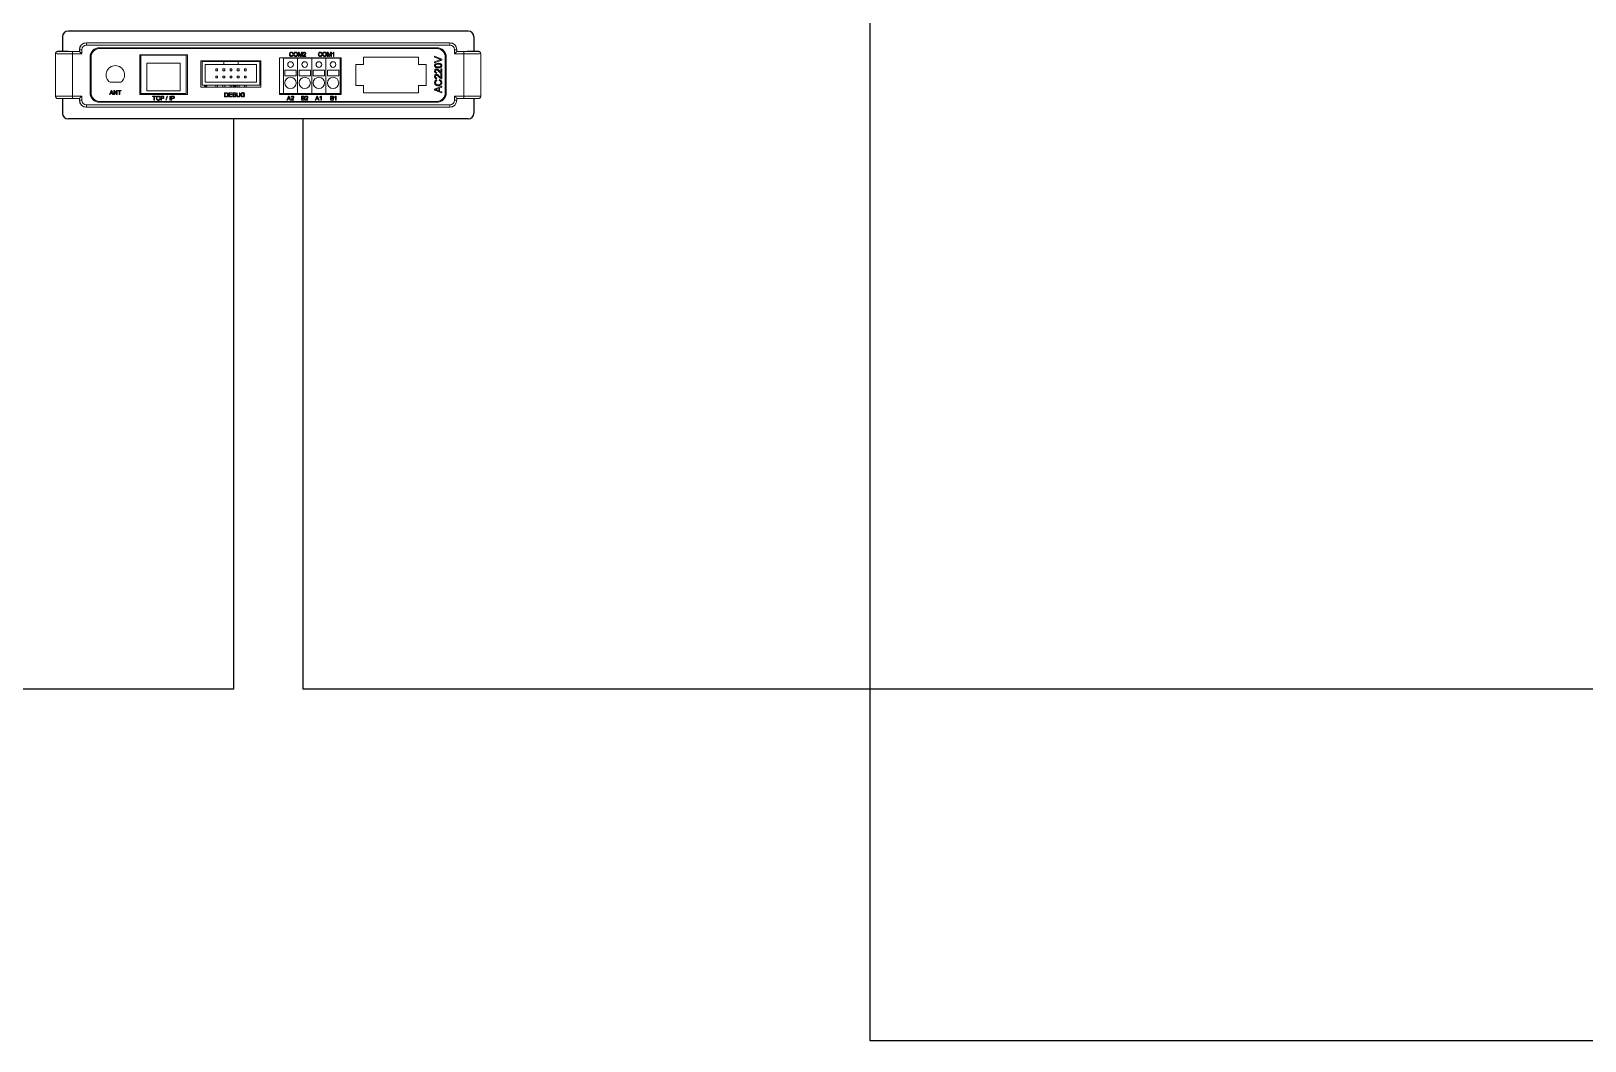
# Model space of a CAD drawing. Header units: millimetres. Extents: x 0 to 210250, y 0 to 148500.
# Drawn here: x 82543 to 122023, y 15877 to 41544 of the extents above; entities that cross this region are included whole.
import ezdxf

# ---------------------------------------------------------------- set-up
doc = ezdxf.new("R2010")
doc.units = ezdxf.units.MM
doc.header["$LTSCALE"] = 250
doc.header["$MEASUREMENT"] = 0
doc.layers.get('0').update_dxf_attribs({"lineweight": 25})
doc.layers.add('2', color=2, linetype='Continuous')
doc.layers.add('원격검침', color=3, linetype='Continuous')

msp = doc.modelspace()

# ---------------------------------------------------------------- linework, layer by layer
at = {"color": 7}
for p, q in [((87686, 39312), (87686, 24818)), ((89446, 39312), (89446, 24818))]:
    msp.add_line(p, q, dxfattribs=at)
at = {"layer": '2', "color": 7}
for p, q in [((87686, 24818), (66497, 24818)), ((143811, 24818), (89446, 24818))]:
    msp.add_line(p, q, dxfattribs=at)
at = {"layer": '원격검침', "color": 3}
for p, q in [((93649, 41544), (83483, 41544)), ((83339, 41400), (83339, 41029)), ((93793, 41400), (93793, 41029)), ((83339, 39827), (83339, 39456)), ((93793, 39827), (93793, 39456)), ((93649, 39312), (83483, 39312))]:
    msp.add_line(p, q, dxfattribs=at)
at = {"layer": '원격검침', "color": 3, "linetype": 'Continuous', "lineweight": 15}
for p, q in [((83771, 41069), (83771, 41026)), ((83774, 41069), (83771, 41069)), ((83832, 41069), (83774, 41069)), ((83774, 41022), (83774, 41069)), ((83832, 41069), (83832, 40965)), ((93181, 41249), (83951, 41249)), ((83951, 41249), (83951, 41245)), ((83951, 41188), (83951, 41245)), ((83951, 41245), (93181, 41245)), ((93181, 41188), (83951, 41188)), ((84282, 41122), (92850, 41122)), ((84282, 41100), (84282, 41122)), ((92850, 41100), (84282, 41100)), ((84282, 41100), (84282, 41098)), ((92850, 41098), (84282, 41098)), ((92850, 41100), (92850, 41122)), ((92850, 41098), (92850, 41100)), ((93181, 41245), (93181, 41249)), ((93181, 41188), (93181, 41245)), ((93300, 40965), (93300, 41069)), ((93300, 41069), (93358, 41069)), ((93358, 41069), (93358, 41022)), ((93361, 41069), (93358, 41069)), ((93361, 41026), (93361, 41069)), ((83166, 40971), (83166, 39885)), ((83497, 41029), (83224, 41029)), ((83598, 40965), (83598, 41022)), ((83598, 41022), (83774, 41022)), ((83598, 40965), (83598, 39891)), ((83832, 40965), (83598, 40965)), ((83771, 41026), (83677, 41026)), ((83774, 41022), (83771, 41026)), ((83832, 40965), (83774, 41022)), ((84042, 39974), (84042, 40882)), ((84064, 40882), (84042, 40882)), ((84064, 40882), (84064, 39974)), ((84066, 40882), (84064, 40882)), ((84066, 40882), (84066, 39974)), ((86514, 40936), (85305, 40936)), ((85305, 40936), (85305, 39928)), ((85333, 40928), (85333, 39956)), ((85333, 40928), (86485, 40928)), ((86334, 40727), (85485, 40727)), ((85485, 40727), (85485, 40028)), ((86334, 40028), (86334, 40727)), ((86485, 40928), (86485, 39956)), ((86514, 40936), (86514, 39928)), ((86860, 40788), (86860, 40122)), ((88383, 40788), (86860, 40788)), ((87442, 40770), (86891, 40770)), ((86891, 40770), (86891, 40165)), ((86970, 40691), (86970, 40244)), ((87442, 40691), (86970, 40691)), ((87442, 40691), (87442, 40770)), ((87802, 40770), (87442, 40770)), ((87442, 40691), (87802, 40691)), ((87802, 40691), (87802, 40770)), ((88352, 40770), (87802, 40770)), ((88273, 40691), (87802, 40691)), ((88273, 40244), (88273, 40691)), ((88352, 40165), (88352, 40770)), ((88383, 40122), (88383, 40788)), ((90424, 40864), (88854, 40864)), ((88854, 40864), (88854, 39928)), ((89315, 40856), (88955, 40856)), ((88955, 40856), (88955, 39956)), ((89198, 40978), (89183, 40974)), ((89186, 40938), (89201, 40934)), ((89675, 40856), (89315, 40856)), ((89315, 40856), (89315, 39956)), ((89334, 41008), (89357, 41008)), ((89334, 40900), (89334, 41008)), ((89349, 40900), (89334, 40900)), ((89378, 40900), (89349, 40991)), ((89349, 40991), (89349, 40900)), ((89357, 41008), (89381, 40932)), ((89394, 40900), (89378, 40900)), ((89391, 40933), (89415, 41008)), ((89422, 40991), (89394, 40900)), ((89415, 41008), (89438, 41008)), ((89422, 40900), (89422, 40991)), ((89438, 40900), (89422, 40900)), ((89438, 41008), (89438, 40900)), ((89523, 40900), (89453, 40900)), ((89468, 40976), (89454, 40977)), ((89471, 40913), (89523, 40913)), ((89523, 40913), (89523, 40900)), ((89675, 40856), (89675, 39956)), ((90035, 40856), (89675, 40856)), ((89932, 40978), (89917, 40974)), ((89920, 40938), (89935, 40934)), ((90035, 40856), (90035, 39956)), ((90395, 40856), (90035, 40856)), ((90068, 40900), (90068, 41008)), ((90068, 41008), (90091, 41008)), ((90083, 40900), (90068, 40900)), ((90112, 40900), (90083, 40991)), ((90083, 40991), (90083, 40900)), ((90091, 41008), (90115, 40932)), ((90128, 40900), (90112, 40900)), ((90125, 40933), (90149, 41008)), ((90157, 40991), (90128, 40900)), ((90149, 41008), (90172, 41008)), ((90157, 40900), (90157, 40991)), ((90172, 40900), (90157, 40900)), ((90172, 41008), (90172, 40900)), ((90200, 40968), (90200, 40981)), ((90225, 40900), (90225, 40984)), ((90238, 40900), (90225, 40900)), ((90230, 41008), (90238, 41008)), ((90238, 41008), (90238, 40900)), ((90395, 39956), (90395, 40856)), ((90424, 39928), (90424, 40864)), ((90791, 40698), (90791, 40158)), ((90985, 40698), (90791, 40698)), ((92389, 40878), (90985, 40878)), ((90985, 40878), (90985, 40698)), ((92389, 40698), (92389, 40878)), ((92584, 40698), (92389, 40698)), ((92584, 40158), (92584, 40698)), ((92796, 40879), (92796, 40906)), ((92796, 40906), (92976, 40834)), ((92925, 40830), (92796, 40879)), ((92796, 40761), (92925, 40810)), ((92976, 40806), (92796, 40734)), ((92796, 40734), (92796, 40761)), ((92976, 40834), (92976, 40806)), ((93066, 39974), (93066, 40882)), ((93069, 40882), (93066, 40882)), ((93069, 40882), (93090, 40882)), ((93069, 39974), (93069, 40882)), ((93090, 40882), (93090, 39974)), ((93300, 40965), (93312, 40976)), ((93534, 40965), (93300, 40965)), ((93312, 40976), (93322, 40986)), ((93322, 40986), (93332, 40996)), ((93332, 40996), (93341, 41005)), ((93341, 41005), (93348, 41012)), ((93348, 41012), (93353, 41017)), ((93353, 41017), (93357, 41021)), ((93357, 41021), (93358, 41022)), ((93358, 41022), (93361, 41026)), ((93358, 41022), (93534, 41022)), ((93455, 41026), (93361, 41026)), ((93534, 40965), (93534, 41022)), ((93534, 39891), (93534, 40965)), ((93909, 41029), (93635, 41029)), ((93966, 39885), (93966, 40971)), ((87279, 40582), (87233, 40582)), ((87233, 40582), (87233, 40536)), ((87233, 40536), (87279, 40536)), ((87233, 40399), (87233, 40353)), ((87279, 40399), (87233, 40399)), ((87233, 40353), (87279, 40353)), ((87279, 40536), (87279, 40582)), ((87279, 40353), (87279, 40399)), ((87416, 40582), (87416, 40536)), ((87462, 40582), (87416, 40582)), ((87416, 40536), (87462, 40536)), ((87416, 40399), (87416, 40353)), ((87462, 40399), (87416, 40399)), ((87416, 40353), (87462, 40353)), ((87462, 40536), (87462, 40582)), ((87462, 40353), (87462, 40399)), ((87599, 40582), (87599, 40536)), ((87645, 40582), (87599, 40582)), ((87599, 40536), (87645, 40536)), ((87645, 40399), (87599, 40399)), ((87599, 40399), (87599, 40353)), ((87599, 40353), (87645, 40353)), ((87645, 40536), (87645, 40582)), ((87645, 40353), (87645, 40399)), ((87828, 40582), (87781, 40582)), ((87781, 40582), (87781, 40536)), ((87781, 40536), (87828, 40536)), ((87781, 40399), (87781, 40353)), ((87828, 40399), (87781, 40399)), ((87781, 40353), (87828, 40353)), ((87828, 40536), (87828, 40582)), ((87828, 40353), (87828, 40399)), ((88010, 40582), (87964, 40582)), ((87964, 40582), (87964, 40536)), ((87964, 40536), (88010, 40536)), ((88010, 40399), (87964, 40399)), ((87964, 40399), (87964, 40353)), ((87964, 40353), (88010, 40353)), ((88010, 40536), (88010, 40582)), ((88010, 40353), (88010, 40399)), ((88991, 40550), (89279, 40550)), ((88991, 40550), (88991, 40406)), ((88991, 40406), (89279, 40406)), ((89279, 40406), (89279, 40550)), ((89351, 40550), (89639, 40550)), ((89351, 40550), (89351, 40406)), ((89351, 40406), (89639, 40406)), ((89639, 40406), (89639, 40550)), ((89711, 40550), (89999, 40550)), ((89711, 40550), (89711, 40406)), ((89711, 40406), (89999, 40406)), ((89999, 40406), (89999, 40550)), ((90071, 40550), (90359, 40550)), ((90071, 40550), (90071, 40406)), ((90071, 40406), (90359, 40406)), ((90359, 40406), (90359, 40550)), ((92846, 40304), (92852, 40279)), ((92849, 40491), (92847, 40468)), ((92849, 40353), (92847, 40330)), ((92913, 40284), (92919, 40309)), ((92953, 40496), (92953, 40584)), ((92953, 40584), (92976, 40584)), ((92953, 40445), (92976, 40445)), ((92953, 40357), (92953, 40445)), ((92976, 40584), (92976, 40466)), ((92976, 40445), (92976, 40327)), ((83598, 39891), (83832, 39891)), ((83598, 39891), (83598, 39834)), ((83821, 39880), (83810, 39870)), ((83832, 39891), (83821, 39880)), ((83832, 39891), (83832, 39787)), ((84042, 39974), (84064, 39974)), ((84064, 39974), (84066, 39974)), ((84533, 39928), (84576, 40036)), ((84549, 39928), (84533, 39928)), ((84561, 39961), (84549, 39928)), ((84550, 40241), (84821, 40241)), ((84607, 39961), (84561, 39961)), ((84577, 40003), (84566, 39973)), ((84566, 39973), (84603, 39973)), ((84576, 40036), (84593, 40036)), ((84603, 39973), (84592, 40002)), ((84593, 40036), (84636, 39928)), ((84620, 39928), (84607, 39961)), ((84636, 39928), (84620, 39928)), ((84647, 39928), (84647, 40036)), ((84647, 40036), (84663, 40036)), ((84663, 39928), (84647, 39928)), ((84663, 40036), (84715, 39955)), ((84663, 40008), (84663, 39928)), ((84714, 39928), (84663, 40008)), ((84730, 39928), (84714, 39928)), ((84715, 39955), (84715, 40036)), ((84715, 40036), (84730, 40036)), ((84730, 40036), (84730, 39928)), ((84747, 40023), (84747, 40036)), ((84747, 40036), (84832, 40036)), ((84782, 40023), (84747, 40023)), ((84782, 39928), (84782, 40023)), ((84797, 39928), (84782, 39928)), ((84832, 40023), (84797, 40023)), ((84797, 40023), (84797, 39928)), ((84832, 40036), (84832, 40023)), ((85305, 39928), (86514, 39928)), ((85333, 39956), (86485, 39956)), ((85485, 40028), (86334, 40028)), ((85630, 39892), (85715, 39892)), ((85630, 39879), (85630, 39892)), ((85665, 39879), (85630, 39879)), ((85665, 39784), (85665, 39879)), ((85715, 39879), (85680, 39879)), ((85680, 39879), (85680, 39784)), ((85715, 39892), (85715, 39879)), ((85838, 39784), (85838, 39892)), ((85838, 39892), (85878, 39892)), ((85879, 39879), (85853, 39879)), ((85853, 39879), (85853, 39840)), ((85967, 39784), (85997, 39892)), ((86009, 39892), (85978, 39784)), ((85997, 39892), (86009, 39892)), ((86064, 39784), (86064, 39892)), ((86064, 39892), (86079, 39892)), ((86079, 39892), (86079, 39784)), ((86104, 39784), (86104, 39892)), ((86104, 39892), (86144, 39892)), ((86145, 39879), (86119, 39879)), ((86119, 39879), (86119, 39840)), ((86860, 40122), (88383, 40122)), ((86891, 40165), (88352, 40165)), ((86950, 40153), (86950, 40165)), ((86995, 40140), (86962, 40140)), ((86970, 40244), (88273, 40244)), ((87007, 40153), (87007, 40165)), ((87233, 40122), (87233, 40165)), ((87279, 40122), (87279, 40165)), ((87416, 40122), (87416, 40165)), ((87460, 39870), (87460, 39978)), ((87460, 39978), (87497, 39978)), ((87462, 40122), (87462, 40165)), ((87497, 39965), (87475, 39965)), ((87475, 39965), (87475, 39882)), ((87475, 39882), (87497, 39882)), ((87568, 39870), (87568, 39978)), ((87568, 39978), (87644, 39978)), ((87644, 39965), (87583, 39965)), ((87583, 39965), (87583, 39932)), ((87583, 39932), (87640, 39932)), ((87640, 39920), (87583, 39920)), ((87583, 39920), (87583, 39882)), ((87583, 39882), (87647, 39882)), ((87599, 40122), (87599, 40165)), ((87640, 39932), (87640, 39920)), ((87644, 39978), (87644, 39965)), ((87645, 40122), (87645, 40165)), ((87647, 39882), (87647, 39870)), ((87667, 39870), (87667, 39978)), ((87667, 39978), (87708, 39978)), ((87703, 39965), (87683, 39965)), ((87683, 39965), (87683, 39932)), ((87683, 39932), (87705, 39932)), ((87683, 39920), (87683, 39882)), ((87706, 39920), (87683, 39920)), ((87683, 39882), (87708, 39882)), ((87684, 40153), (87684, 40165)), ((87729, 40140), (87697, 40140)), ((87742, 40153), (87742, 40165)), ((87767, 39916), (87767, 39978)), ((87767, 39978), (87782, 39978)), ((87781, 40122), (87781, 40165)), ((87782, 39978), (87782, 39917)), ((87828, 40122), (87828, 40165)), ((87835, 39978), (87850, 39978)), ((87835, 39917), (87835, 39978)), ((87850, 39978), (87850, 39916)), ((87925, 39925), (87969, 39925)), ((87925, 39913), (87925, 39925)), ((87954, 39913), (87925, 39913)), ((87967, 39948), (87953, 39944)), ((87954, 39892), (87954, 39913)), ((87964, 40122), (87964, 40165)), ((87969, 39925), (87969, 39885)), ((88010, 40122), (88010, 40165)), ((88854, 39956), (88955, 39956)), ((88854, 39928), (90424, 39928)), ((88955, 39956), (89315, 39956)), ((89041, 39784), (89084, 39892)), ((89084, 39892), (89101, 39892)), ((89101, 39892), (89144, 39784)), ((89315, 39956), (89675, 39956)), ((89416, 39784), (89416, 39892)), ((89416, 39892), (89457, 39892)), ((89452, 39879), (89431, 39879)), ((89431, 39879), (89431, 39846)), ((89675, 39956), (90035, 39956)), ((89761, 39784), (89804, 39892)), ((89804, 39892), (89821, 39892)), ((89821, 39892), (89864, 39784)), ((89910, 39892), (89919, 39892)), ((89919, 39892), (89919, 39784)), ((90035, 39956), (90395, 39956)), ((90151, 39784), (90151, 39892)), ((90151, 39892), (90191, 39892)), ((90186, 39879), (90166, 39879)), ((90166, 39879), (90166, 39846)), ((90284, 39892), (90293, 39892)), ((90293, 39892), (90293, 39784)), ((90395, 39956), (90424, 39956)), ((90791, 40158), (90985, 40158)), ((90985, 40158), (90985, 39978)), ((90985, 39978), (92389, 39978)), ((92389, 39978), (92389, 40158)), ((92389, 40158), (92584, 40158)), ((92796, 40071), (92976, 40142)), ((92796, 40042), (92796, 40071)), ((92976, 39970), (92796, 40042)), ((92850, 40044), (92900, 40026)), ((92900, 40087), (92853, 40070)), ((92900, 40026), (92900, 40087)), ((92976, 40115), (92921, 40095)), ((92921, 40095), (92921, 40018)), ((92921, 40018), (92976, 39997)), ((92976, 40142), (92976, 40115)), ((92976, 39997), (92976, 39970)), ((93066, 39974), (93069, 39974)), ((93090, 39974), (93069, 39974)), ((93300, 39891), (93534, 39891)), ((93300, 39787), (93300, 39891)), ((93300, 39891), (93312, 39880)), ((93312, 39880), (93322, 39870)), ((93534, 39891), (93534, 39834)), ((83224, 39827), (83497, 39827)), ((83774, 39834), (83598, 39834)), ((83677, 39830), (83771, 39830)), ((83774, 39834), (83771, 39830)), ((83771, 39830), (83771, 39787)), ((83771, 39787), (83774, 39787)), ((83776, 39835), (83774, 39834)), ((83774, 39787), (83774, 39834)), ((83832, 39787), (83774, 39787)), ((83779, 39838), (83776, 39835)), ((83785, 39844), (83779, 39838)), ((83792, 39851), (83785, 39844)), ((83800, 39860), (83792, 39851)), ((83810, 39870), (83800, 39860)), ((83951, 39668), (93181, 39668)), ((83951, 39668), (83951, 39611)), ((93181, 39611), (83951, 39611)), ((83951, 39611), (83951, 39607)), ((83951, 39607), (93181, 39607)), ((84282, 39758), (92850, 39758)), ((84282, 39758), (84282, 39756)), ((84282, 39734), (84282, 39756)), ((84282, 39756), (92850, 39756)), ((92850, 39734), (84282, 39734)), ((85680, 39784), (85665, 39784)), ((85816, 39862), (85801, 39858)), ((85804, 39822), (85819, 39818)), ((85853, 39784), (85838, 39784)), ((85853, 39840), (85879, 39840)), ((85880, 39828), (85853, 39828)), ((85853, 39828), (85853, 39784)), ((85978, 39784), (85967, 39784)), ((86079, 39784), (86064, 39784)), ((86119, 39784), (86104, 39784)), ((86119, 39840), (86145, 39840)), ((86146, 39828), (86119, 39828)), ((86119, 39828), (86119, 39784)), ((87498, 39870), (87460, 39870)), ((87647, 39870), (87568, 39870)), ((87708, 39870), (87667, 39870)), ((89058, 39784), (89041, 39784)), ((89070, 39817), (89058, 39784)), ((89116, 39817), (89070, 39817)), ((89085, 39859), (89074, 39829)), ((89074, 39829), (89111, 39829)), ((89111, 39829), (89101, 39858)), ((89128, 39784), (89116, 39817)), ((89144, 39784), (89128, 39784)), ((89218, 39784), (89148, 39784)), ((89163, 39860), (89149, 39861)), ((89165, 39797), (89218, 39797)), ((89218, 39797), (89218, 39784)), ((89457, 39784), (89416, 39784)), ((89431, 39846), (89454, 39846)), ((89455, 39833), (89431, 39833)), ((89431, 39833), (89431, 39796)), ((89431, 39796), (89457, 39796)), ((89578, 39784), (89508, 39784)), ((89523, 39860), (89509, 39861)), ((89525, 39797), (89578, 39797)), ((89578, 39797), (89578, 39784)), ((89778, 39784), (89761, 39784)), ((89790, 39817), (89778, 39784)), ((89836, 39817), (89790, 39817)), ((89805, 39859), (89794, 39829)), ((89794, 39829), (89831, 39829)), ((89831, 39829), (89821, 39858)), ((89848, 39784), (89836, 39817)), ((89864, 39784), (89848, 39784)), ((89880, 39852), (89880, 39865)), ((89905, 39784), (89905, 39868)), ((89919, 39784), (89905, 39784)), ((90191, 39784), (90151, 39784)), ((90166, 39846), (90188, 39846)), ((90190, 39833), (90166, 39833)), ((90166, 39833), (90166, 39796)), ((90166, 39796), (90191, 39796)), ((90254, 39852), (90254, 39865)), ((90279, 39784), (90279, 39868)), ((90293, 39784), (90279, 39784)), ((92850, 39756), (92850, 39758)), ((92850, 39734), (92850, 39756)), ((93181, 39668), (93181, 39611)), ((93181, 39607), (93181, 39611)), ((93300, 39787), (93358, 39787)), ((93322, 39870), (93332, 39860)), ((93332, 39860), (93341, 39851)), ((93341, 39851), (93348, 39844)), ((93348, 39844), (93353, 39838)), ((93353, 39838), (93357, 39835)), ((93357, 39835), (93358, 39834)), ((93358, 39834), (93358, 39787)), ((93534, 39834), (93358, 39834)), ((93358, 39834), (93361, 39830)), ((93358, 39787), (93361, 39787)), ((93361, 39830), (93455, 39830)), ((93361, 39787), (93361, 39830)), ((93635, 39827), (93909, 39827))]:
    msp.add_line(p, q, dxfattribs=at)
at = {"layer": '원격검침', "color": 1}
msp.add_lwpolyline([(103858, 68919), (182593, 68919), (182593, 15877), (103858, 15877)], close=True, dxfattribs=at)
at = {"layer": '원격검침', "color": 3, "linetype": 'Continuous', "lineweight": 15}
for centre, radius in [((89135, 40694), 72), ((89495, 40694), 72), ((89855, 40694), 72), ((90215, 40694), 72), ((89135, 40226), 144), ((89495, 40226), 144), ((89855, 40226), 144), ((90215, 40226), 144)]:
    msp.add_circle(centre, radius, dxfattribs=at)
at = {"layer": '원격검침', "color": 3}
for centre, start, end in [((83483, 41400), 90, 180), ((93649, 41400), 0, 90), ((83483, 39456), 180, 270), ((93649, 39456), 270, 0)]:
    msp.add_arc(centre, 144, start, end, dxfattribs=at)
at = {"layer": '원격검침', "color": 3, "linetype": 'Continuous', "lineweight": 15}
for centre, radius, start, end in [((83951, 41069), 180, 90, 180), ((83951, 41069), 177, 90, 180), ((83951, 41069), 119, 90, 180), ((84282, 40882), 240, 90, 180), ((84282, 40882), 219, 90, 180), ((84282, 40882), 216, 90, 180), ((92850, 40882), 240, 0, 90), ((92850, 40882), 219, 0, 90), ((92850, 40882), 216, 0, 90), ((93181, 41069), 180, 0, 90), ((93181, 41069), 177, 0, 90), ((93181, 41069), 119, 0, 90), ((84685, 40432), 234, 305.3746, 234.6254), ((84282, 39974), 240, 180, 270), ((84282, 39974), 219, 180, 270), ((84282, 39974), 216, 180, 270), ((86962, 40153), 12.6, 180, 270), ((86995, 40153), 12.6, 270, 0), ((87697, 40153), 12.6, 180, 270), ((87729, 40153), 12.6, 270, 0), ((92850, 39974), 240, 270, 0), ((92850, 39974), 219, 270, 0), ((92850, 39974), 216, 270, 0), ((83951, 39787), 180, 180, 270), ((83951, 39787), 177, 180, 270), ((83951, 39787), 119, 180, 270), ((93181, 39787), 119, 270, 0), ((93181, 39787), 177, 270, 0), ((93181, 39787), 180, 270, 0)]:
    msp.add_arc(centre, radius, start, end, dxfattribs=at)
for centre, major_axis, ratio, start_param, end_param in [((83598, 40971), (432, 0), 0.015128, 3.141593, 4.712389), ((83598, 41029), (374, 0), 0.017455, 3.138908, 3.228127), ((83598, 41029), (374, 0), 0.017455, 3.228127, 4.712389), ((83677, 41029), (180, 0), 0.017455, 3.141593, 4.712389), ((93455, 41029), (180, 0), 0.017455, 4.712389, 6.283185), ((93534, 41029), (374, 0), 0.017455, 4.712389, 6.188841), ((93534, 40971), (432, 0), 0.015128, 4.712389, 6.283185), ((93534, 41029), (374, 0), 0.017455, 6.188841, 6.28587), ((83598, 39885), (432, 0), 0.015128, 1.570796, 3.141593), ((93534, 39885), (432, 0), 0.015128, 0, 1.570796), ((83598, 39827), (374, 0), 0.017455, 3.047249, 3.144278), ((83598, 39827), (374, 0), 0.017455, 1.570796, 3.047249), ((83677, 39827), (180, 0), 0.017455, 1.570796, 3.141593), ((93455, 39827), (180, 0), 0.017455, 0, 1.570796), ((93534, 39827), (374, 0), 0.017455, 0.086534, 1.570796), ((93534, 39827), (374, 0), 0.017455, 6.2805, 6.36972)]:
    msp.add_ellipse(centre, major_axis=major_axis, ratio=ratio, start_param=start_param, end_param=end_param, dxfattribs=at)
for points, knots in [([(83166, 40971), (83167, 40978), (83168, 40991), (83178, 41008), (83193, 41021), (83209, 41028), (83220, 41028), (83224, 41029)], [0, 0, 0, 0, 0.214727, 0.429454, 0.644171, 0.858865, 1, 1, 1, 1]), ([(89107, 40954), (89107, 40962), (89108, 40978), (89120, 40997), (89138, 41007), (89150, 41008), (89156, 41009)], [0, 0, 0, 0, 0.280511, 0.559559, 0.779618, 1, 1, 1, 1]), ([(89157, 40898), (89149, 40899), (89132, 40900), (89115, 40916), (89108, 40936), (89107, 40948), (89107, 40954)], [0, 0, 0, 0, 0.2799406, 0.5580815, 0.7789091, 1, 1, 1, 1]), ([(89156, 40996), (89152, 40996), (89144, 40996), (89134, 40990), (89124, 40977), (89123, 40964), (89122, 40954)], [0, 0, 0, 0, 0.187202, 0.373884, 0.560758, 1, 1, 1, 1]), ([(89122, 40954), (89122, 40949), (89123, 40937), (89129, 40922), (89142, 40912), (89151, 40911), (89155, 40911)], [0, 0, 0, 0, 0.281219, 0.560709, 0.780135, 1, 1, 1, 1]), ([(89155, 40911), (89159, 40911), (89168, 40912), (89180, 40921), (89184, 40931), (89186, 40938)], [0, 0, 0, 0, 0.280748, 0.560903, 1, 1, 1, 1]), ([(89156, 41009), (89162, 41009), (89172, 41008), (89185, 41000), (89194, 40989), (89197, 40981), (89198, 40978)], [0, 0, 0, 0, 0.280061, 0.559379, 0.779555, 1, 1, 1, 1]), ([(89183, 40974), (89182, 40978), (89179, 40984), (89173, 40992), (89164, 40996), (89158, 40996), (89156, 40996)], [0, 0, 0, 0, 0.280569, 0.559694, 0.779637, 1, 1, 1, 1]), ([(89201, 40934), (89199, 40929), (89195, 40918), (89184, 40906), (89170, 40899), (89161, 40898), (89157, 40898)], [0, 0, 0, 0, 0.2802635, 0.5595499, 0.7795876, 1, 1, 1, 1]), ([(89215, 40952), (89215, 40960), (89216, 40976), (89229, 40996), (89247, 41007), (89260, 41008), (89266, 41009)], [0, 0, 0, 0, 0.28058, 0.559608, 0.779579, 1, 1, 1, 1]), ([(89266, 40898), (89258, 40899), (89243, 40901), (89225, 40916), (89216, 40934), (89215, 40946), (89215, 40952)], [0, 0, 0, 0, 0.279587, 0.558773, 0.7793, 1, 1, 1, 1]), ([(89266, 40996), (89260, 40996), (89248, 40994), (89231, 40978), (89230, 40962), (89230, 40952)], [0, 0, 0, 0, 0.2801589, 0.5596742, 1, 1, 1, 1]), ([(89230, 40952), (89230, 40946), (89231, 40935), (89240, 40921), (89252, 40912), (89261, 40911), (89266, 40911)], [0, 0, 0, 0, 0.280643, 0.559885, 0.779856, 1, 1, 1, 1]), ([(89266, 41009), (89274, 41008), (89290, 41006), (89307, 40991), (89316, 40972), (89317, 40960), (89317, 40953)], [0, 0, 0, 0, 0.279617, 0.558572, 0.779078, 1, 1, 1, 1]), ([(89302, 40953), (89302, 40959), (89301, 40971), (89293, 40986), (89280, 40995), (89271, 40996), (89266, 40996)], [0, 0, 0, 0, 0.280785, 0.560094, 0.779952, 1, 1, 1, 1]), ([(89266, 40911), (89272, 40911), (89284, 40913), (89296, 40925), (89301, 40940), (89302, 40949), (89302, 40953)], [0, 0, 0, 0, 0.279094, 0.558171, 0.778811, 1, 1, 1, 1]), ([(89317, 40953), (89316, 40945), (89315, 40930), (89303, 40910), (89284, 40900), (89272, 40899), (89266, 40898)], [0, 0, 0, 0, 0.280356, 0.559508, 0.779638, 1, 1, 1, 1]), ([(89381, 40932), (89382, 40929), (89383, 40924), (89385, 40918), (89386, 40916)], [0, 0, 0, 0, 0.560007, 1, 1, 1, 1]), ([(89386, 40916), (89387, 40919), (89388, 40925), (89390, 40931), (89391, 40933)], [0, 0, 0, 0, 0.5599956, 1, 1, 1, 1]), ([(89453, 40900), (89453, 40901), (89453, 40905), (89454, 40908), (89454, 40909)], [0, 0, 0, 0, 0.55997, 1, 1, 1, 1]), ([(89454, 40977), (89455, 40982), (89457, 40991), (89466, 41002), (89477, 41007), (89485, 41007), (89489, 41008)], [0, 0, 0, 0, 0.28024, 0.558884, 0.779138, 1, 1, 1, 1]), ([(89454, 40909), (89458, 40916), (89464, 40928), (89475, 40936), (89479, 40940)], [0, 0, 0, 0, 0.558407, 1, 1, 1, 1]), ([(89489, 40995), (89486, 40995), (89480, 40994), (89472, 40990), (89469, 40983), (89468, 40978), (89468, 40976)], [0, 0, 0, 0, 0.2803653, 0.5594616, 0.7793897, 1, 1, 1, 1]), ([(89492, 40933), (89490, 40931), (89485, 40928), (89479, 40923), (89475, 40919), (89472, 40915), (89471, 40913)], [0, 0, 0, 0, 0.3400404, 0.5600579, 0.7800893, 1, 1, 1, 1]), ([(89479, 40940), (89486, 40946), (89496, 40954), (89506, 40967), (89508, 40974), (89508, 40978)], [0, 0, 0, 0, 0.561303, 0.781373, 1, 1, 1, 1]), ([(89489, 41008), (89494, 41007), (89503, 41007), (89514, 40999), (89521, 40989), (89522, 40981), (89522, 40978)], [0, 0, 0, 0, 0.280509, 0.559693, 0.77976, 1, 1, 1, 1]), ([(89508, 40978), (89508, 40980), (89507, 40986), (89502, 40992), (89495, 40995), (89491, 40995), (89489, 40995)], [0, 0, 0, 0, 0.279063, 0.558584, 0.779063, 1, 1, 1, 1]), ([(89522, 40978), (89521, 40973), (89520, 40962), (89508, 40947), (89498, 40939), (89492, 40933)], [0, 0, 0, 0, 0.278708, 0.558816, 1, 1, 1, 1]), ([(89841, 40954), (89842, 40962), (89843, 40978), (89855, 40997), (89873, 41007), (89885, 41008), (89891, 41009)], [0, 0, 0, 0, 0.280512, 0.55956, 0.779617, 1, 1, 1, 1]), ([(89891, 40898), (89883, 40899), (89867, 40900), (89850, 40916), (89842, 40936), (89842, 40948), (89841, 40954)], [0, 0, 0, 0, 0.279943, 0.558083, 0.77891, 1, 1, 1, 1]), ([(89890, 40996), (89886, 40996), (89879, 40996), (89868, 40990), (89858, 40977), (89857, 40964), (89856, 40954)], [0, 0, 0, 0, 0.187198, 0.373881, 0.560756, 1, 1, 1, 1]), ([(89856, 40954), (89857, 40949), (89857, 40937), (89863, 40922), (89876, 40912), (89885, 40911), (89890, 40911)], [0, 0, 0, 0, 0.28122, 0.560715, 0.780139, 1, 1, 1, 1]), ([(89917, 40974), (89916, 40978), (89914, 40984), (89907, 40992), (89898, 40996), (89893, 40996), (89890, 40996)], [0, 0, 0, 0, 0.280571, 0.559689, 0.779631, 1, 1, 1, 1]), ([(89890, 40911), (89894, 40911), (89902, 40912), (89915, 40921), (89918, 40931), (89920, 40938)], [0, 0, 0, 0, 0.280748, 0.560902, 1, 1, 1, 1]), ([(89891, 41009), (89896, 41009), (89907, 41008), (89920, 41000), (89928, 40989), (89931, 40981), (89932, 40978)], [0, 0, 0, 0, 0.280065, 0.559377, 0.779558, 1, 1, 1, 1]), ([(89935, 40934), (89933, 40929), (89930, 40918), (89918, 40906), (89905, 40899), (89896, 40898), (89891, 40898)], [0, 0, 0, 0, 0.280262, 0.559549, 0.779587, 1, 1, 1, 1]), ([(89949, 40952), (89950, 40960), (89951, 40976), (89963, 40996), (89981, 41007), (89994, 41008), (90000, 41009)], [0, 0, 0, 0, 0.2805818, 0.5596097, 0.7795813, 1, 1, 1, 1]), ([(90000, 40898), (89992, 40899), (89977, 40901), (89960, 40916), (89951, 40934), (89950, 40946), (89949, 40952)], [0, 0, 0, 0, 0.279581, 0.558771, 0.779299, 1, 1, 1, 1]), ([(90000, 40996), (89994, 40996), (89982, 40994), (89966, 40978), (89965, 40962), (89964, 40952)], [0, 0, 0, 0, 0.2801589, 0.5596742, 1, 1, 1, 1]), ([(89964, 40952), (89965, 40946), (89965, 40935), (89974, 40921), (89987, 40912), (89996, 40911), (90000, 40911)], [0, 0, 0, 0, 0.280643, 0.559884, 0.779856, 1, 1, 1, 1]), ([(90000, 41009), (90008, 41008), (90024, 41006), (90042, 40991), (90050, 40972), (90051, 40960), (90052, 40953)], [0, 0, 0, 0, 0.279616, 0.558573, 0.779079, 1, 1, 1, 1]), ([(90036, 40953), (90036, 40959), (90035, 40971), (90027, 40986), (90014, 40995), (90005, 40996), (90000, 40996)], [0, 0, 0, 0, 0.280786, 0.560096, 0.779952, 1, 1, 1, 1]), ([(90052, 40953), (90051, 40945), (90049, 40930), (90037, 40910), (90019, 40900), (90006, 40899), (90000, 40898)], [0, 0, 0, 0, 0.280356, 0.559506, 0.779635, 1, 1, 1, 1]), ([(90000, 40911), (90006, 40911), (90018, 40913), (90030, 40925), (90036, 40940), (90036, 40949), (90036, 40953)], [0, 0, 0, 0, 0.279098, 0.558173, 0.778811, 1, 1, 1, 1]), ([(90115, 40932), (90116, 40929), (90118, 40924), (90119, 40918), (90120, 40916)], [0, 0, 0, 0, 0.560007, 1, 1, 1, 1]), ([(90120, 40916), (90121, 40919), (90123, 40925), (90125, 40931), (90125, 40933)], [0, 0, 0, 0, 0.56, 1, 1, 1, 1]), ([(90200, 40981), (90206, 40984), (90218, 40991), (90226, 41003), (90230, 41008)], [0, 0, 0, 0, 0.560438, 1, 1, 1, 1]), ([(90225, 40984), (90220, 40980), (90213, 40974), (90204, 40970), (90200, 40968)], [0, 0, 0, 0, 0.559686, 1, 1, 1, 1]), ([(92796, 40667), (92797, 40672), (92797, 40682), (92803, 40696), (92814, 40708), (92841, 40722), (92867, 40723), (92887, 40724)], [0, 0, 0, 0, 0.125384, 0.250644, 0.375695, 0.501102, 1, 1, 1, 1]), ([(92887, 40609), (92877, 40609), (92857, 40610), (92832, 40616), (92814, 40626), (92803, 40637), (92797, 40651), (92797, 40662), (92796, 40667)], [0, 0, 0, 0, 0.250504, 0.500389, 0.625435, 0.750202, 0.874977, 1, 1, 1, 1]), ([(92887, 40701), (92873, 40701), (92854, 40701), (92833, 40694), (92825, 40687), (92818, 40677), (92817, 40670), (92817, 40666)], [0, 0, 0, 0, 0.50038, 0.62556, 0.750528, 0.875236, 1, 1, 1, 1]), ([(92817, 40666), (92817, 40664), (92818, 40659), (92821, 40650), (92826, 40645), (92829, 40642)], [0, 0, 0, 0, 0.28045, 0.560681, 1, 1, 1, 1]), ([(92887, 40724), (92898, 40724), (92918, 40724), (92943, 40718), (92961, 40708), (92972, 40696), (92978, 40682), (92978, 40672), (92979, 40667)], [0, 0, 0, 0, 0.2504923, 0.5003426, 0.6253851, 0.7501712, 0.8749721, 1, 1, 1, 1]), ([(92958, 40667), (92957, 40670), (92957, 40678), (92950, 40687), (92941, 40694), (92920, 40701), (92902, 40701), (92887, 40701)], [0, 0, 0, 0, 0.124656, 0.249421, 0.374388, 0.499592, 1, 1, 1, 1]), ([(92887, 40632), (92902, 40632), (92920, 40632), (92942, 40639), (92950, 40646), (92957, 40656), (92957, 40663), (92958, 40667)], [0, 0, 0, 0, 0.500363, 0.62557, 0.750536, 0.875304, 1, 1, 1, 1]), ([(92954, 40820), (92949, 40822), (92939, 40825), (92929, 40828), (92925, 40830)], [0, 0, 0, 0, 0.559976, 1, 1, 1, 1]), ([(92925, 40810), (92931, 40812), (92940, 40816), (92950, 40819), (92954, 40820)], [0, 0, 0, 0, 0.560007, 1, 1, 1, 1]), ([(92979, 40667), (92978, 40658), (92976, 40643), (92966, 40631), (92961, 40626)], [0, 0, 0, 0, 0.559713, 1, 1, 1, 1]), ([(93909, 41029), (93915, 41028), (93928, 41027), (93945, 41017), (93958, 41002), (93965, 40986), (93966, 40975), (93966, 40971)], [0, 0, 0, 0, 0.214655, 0.429314, 0.643989, 0.858689, 1, 1, 1, 1]), ([(92794, 40235), (92795, 40244), (92796, 40261), (92809, 40283), (92827, 40297), (92840, 40302), (92846, 40304)], [0, 0, 0, 0, 0.280057, 0.559397, 0.779555, 1, 1, 1, 1]), ([(92796, 40526), (92797, 40534), (92798, 40549), (92810, 40568), (92827, 40580), (92840, 40581), (92846, 40581)], [0, 0, 0, 0, 0.280501, 0.559675, 0.779751, 1, 1, 1, 1]), ([(92847, 40468), (92839, 40470), (92823, 40472), (92805, 40488), (92797, 40507), (92797, 40520), (92796, 40526)], [0, 0, 0, 0, 0.280218, 0.558912, 0.779155, 1, 1, 1, 1]), ([(92796, 40387), (92797, 40395), (92798, 40411), (92810, 40430), (92827, 40441), (92840, 40442), (92846, 40443)], [0, 0, 0, 0, 0.280501, 0.559675, 0.779751, 1, 1, 1, 1]), ([(92847, 40330), (92839, 40331), (92823, 40334), (92805, 40349), (92797, 40369), (92797, 40381), (92796, 40387)], [0, 0, 0, 0, 0.280218, 0.558912, 0.779155, 1, 1, 1, 1]), ([(92852, 40279), (92846, 40277), (92835, 40273), (92822, 40262), (92816, 40248), (92815, 40238), (92815, 40234)], [0, 0, 0, 0, 0.2805683, 0.5596975, 0.7796341, 1, 1, 1, 1]), ([(92846, 40558), (92842, 40558), (92832, 40556), (92823, 40547), (92818, 40536), (92817, 40529), (92817, 40525)], [0, 0, 0, 0, 0.279082, 0.558605, 0.779054, 1, 1, 1, 1]), ([(92817, 40525), (92817, 40520), (92818, 40510), (92826, 40499), (92838, 40492), (92845, 40492), (92849, 40491)], [0, 0, 0, 0, 0.28035, 0.559495, 0.77941, 1, 1, 1, 1]), ([(92846, 40420), (92842, 40419), (92832, 40418), (92823, 40409), (92818, 40398), (92817, 40391), (92817, 40387)], [0, 0, 0, 0, 0.279082, 0.558605, 0.779054, 1, 1, 1, 1]), ([(92817, 40387), (92817, 40382), (92818, 40372), (92826, 40360), (92838, 40354), (92845, 40353), (92849, 40353)], [0, 0, 0, 0, 0.28035, 0.559495, 0.77941, 1, 1, 1, 1]), ([(92829, 40642), (92840, 40639), (92859, 40632), (92879, 40632), (92887, 40632)], [0, 0, 0, 0, 0.558055, 1, 1, 1, 1]), ([(92846, 40581), (92855, 40580), (92872, 40578), (92897, 40558), (92911, 40542), (92920, 40531)], [0, 0, 0, 0, 0.278693, 0.558818, 1, 1, 1, 1]), ([(92909, 40510), (92899, 40521), (92885, 40537), (92864, 40555), (92852, 40557), (92846, 40558)], [0, 0, 0, 0, 0.561314, 0.781387, 1, 1, 1, 1]), ([(92846, 40443), (92855, 40442), (92872, 40439), (92897, 40420), (92911, 40403), (92920, 40393)], [0, 0, 0, 0, 0.278693, 0.558818, 1, 1, 1, 1]), ([(92909, 40371), (92899, 40383), (92885, 40399), (92864, 40417), (92852, 40419), (92846, 40420)], [0, 0, 0, 0, 0.561314, 0.781387, 1, 1, 1, 1]), ([(92961, 40626), (92948, 40620), (92925, 40609), (92899, 40609), (92887, 40609)], [0, 0, 0, 0, 0.557975, 1, 1, 1, 1]), ([(92960, 40468), (92949, 40474), (92929, 40484), (92915, 40502), (92909, 40510)], [0, 0, 0, 0, 0.558391, 1, 1, 1, 1]), ([(92960, 40330), (92949, 40336), (92929, 40346), (92915, 40364), (92909, 40371)], [0, 0, 0, 0, 0.55839, 1, 1, 1, 1]), ([(92958, 40233), (92957, 40240), (92956, 40254), (92940, 40275), (92923, 40280), (92913, 40284)], [0, 0, 0, 0, 0.28075, 0.560901, 1, 1, 1, 1]), ([(92919, 40309), (92928, 40306), (92946, 40300), (92966, 40281), (92977, 40258), (92978, 40243), (92979, 40235)], [0, 0, 0, 0, 0.280253, 0.559547, 0.779589, 1, 1, 1, 1]), ([(92920, 40531), (92925, 40524), (92936, 40511), (92948, 40500), (92953, 40496)], [0, 0, 0, 0, 0.5606084, 1, 1, 1, 1]), ([(92920, 40393), (92925, 40386), (92936, 40373), (92948, 40362), (92953, 40357)], [0, 0, 0, 0, 0.5606084, 1, 1, 1, 1]), ([(92976, 40466), (92973, 40466), (92968, 40466), (92963, 40468), (92960, 40468)], [0, 0, 0, 0, 0.559967, 1, 1, 1, 1]), ([(92976, 40327), (92973, 40327), (92968, 40328), (92963, 40329), (92960, 40330)], [0, 0, 0, 0, 0.559966, 1, 1, 1, 1]), ([(83224, 39827), (83217, 39828), (83204, 39829), (83187, 39839), (83174, 39854), (83167, 39870), (83167, 39881), (83166, 39885)], [0, 0, 0, 0, 0.214658, 0.429315, 0.643989, 0.85869, 1, 1, 1, 1]), ([(84584, 40023), (84583, 40019), (84582, 40012), (84578, 40006), (84577, 40003)], [0, 0, 0, 0, 0.559908, 1, 1, 1, 1]), ([(84592, 40002), (84591, 40006), (84588, 40013), (84586, 40020), (84584, 40023)], [0, 0, 0, 0, 0.560002, 1, 1, 1, 1]), ([(85725, 39838), (85725, 39846), (85726, 39862), (85738, 39881), (85756, 39891), (85768, 39892), (85774, 39893)], [0, 0, 0, 0, 0.2805101, 0.5595579, 0.7796159, 1, 1, 1, 1]), ([(85774, 39880), (85770, 39880), (85762, 39880), (85752, 39874), (85742, 39861), (85741, 39848), (85740, 39838)], [0, 0, 0, 0, 0.187201, 0.373884, 0.560757, 1, 1, 1, 1]), ([(85774, 39893), (85780, 39893), (85790, 39892), (85803, 39884), (85812, 39873), (85815, 39865), (85816, 39862)], [0, 0, 0, 0, 0.280058, 0.559379, 0.779554, 1, 1, 1, 1]), ([(85801, 39858), (85800, 39862), (85797, 39868), (85791, 39876), (85782, 39880), (85776, 39880), (85774, 39880)], [0, 0, 0, 0, 0.28057, 0.559695, 0.779635, 1, 1, 1, 1]), ([(85878, 39892), (85881, 39892), (85886, 39892), (85891, 39891), (85894, 39891)], [0, 0, 0, 0, 0.560101, 1, 1, 1, 1]), ([(85892, 39878), (85889, 39878), (85885, 39879), (85881, 39879), (85879, 39879)], [0, 0, 0, 0, 0.5595856, 1, 1, 1, 1]), ([(85903, 39860), (85903, 39862), (85903, 39867), (85900, 39872), (85896, 39876), (85893, 39877), (85892, 39878)], [0, 0, 0, 0, 0.280207, 0.559921, 0.780034, 1, 1, 1, 1]), ([(85894, 39891), (85898, 39890), (85906, 39888), (85914, 39879), (85918, 39870), (85918, 39864), (85918, 39860)], [0, 0, 0, 0, 0.280091, 0.558987, 0.779416, 1, 1, 1, 1]), ([(86144, 39892), (86147, 39892), (86152, 39892), (86157, 39891), (86160, 39891)], [0, 0, 0, 0, 0.560101, 1, 1, 1, 1]), ([(86157, 39878), (86155, 39878), (86151, 39879), (86147, 39879), (86145, 39879)], [0, 0, 0, 0, 0.5595856, 1, 1, 1, 1]), ([(86169, 39860), (86169, 39862), (86169, 39867), (86166, 39872), (86162, 39876), (86159, 39877), (86157, 39878)], [0, 0, 0, 0, 0.280207, 0.559921, 0.780034, 1, 1, 1, 1]), ([(86160, 39891), (86164, 39890), (86171, 39888), (86179, 39879), (86184, 39870), (86184, 39864), (86184, 39860)], [0, 0, 0, 0, 0.280091, 0.558987, 0.779416, 1, 1, 1, 1]), ([(87497, 39978), (87500, 39978), (87507, 39978), (87513, 39977), (87516, 39976)], [0, 0, 0, 0, 0.560159, 1, 1, 1, 1]), ([(87515, 39963), (87511, 39964), (87505, 39965), (87499, 39965), (87497, 39965)], [0, 0, 0, 0, 0.559261, 1, 1, 1, 1]), ([(87497, 39882), (87502, 39882), (87512, 39882), (87519, 39888), (87523, 39890)], [0, 0, 0, 0, 0.561788, 1, 1, 1, 1]), ([(87548, 39925), (87548, 39917), (87547, 39901), (87536, 39881), (87517, 39871), (87505, 39870), (87498, 39870)], [0, 0, 0, 0, 0.28083, 0.559957, 0.779064, 1, 1, 1, 1]), ([(87533, 39925), (87533, 39933), (87532, 39945), (87523, 39958), (87518, 39962), (87515, 39963)], [0, 0, 0, 0, 0.559187, 0.780062, 1, 1, 1, 1]), ([(87516, 39976), (87519, 39975), (87525, 39974), (87529, 39970), (87531, 39969)], [0, 0, 0, 0, 0.559863, 1, 1, 1, 1]), ([(87523, 39890), (87526, 39896), (87533, 39907), (87533, 39919), (87533, 39925)], [0, 0, 0, 0, 0.557436, 1, 1, 1, 1]), ([(87531, 39969), (87535, 39965), (87541, 39959), (87547, 39943), (87548, 39932), (87548, 39925)], [0, 0, 0, 0, 0.279769, 0.559916, 1, 1, 1, 1]), ([(87728, 39949), (87728, 39952), (87727, 39956), (87724, 39961), (87717, 39966), (87709, 39966), (87703, 39965)], [0, 0, 0, 0, 0.249602, 0.375029, 0.500281, 1, 1, 1, 1]), ([(87705, 39932), (87707, 39932), (87712, 39932), (87716, 39933), (87718, 39934)], [0, 0, 0, 0, 0.5603967, 1, 1, 1, 1]), ([(87732, 39901), (87732, 39904), (87732, 39909), (87728, 39914), (87721, 39920), (87713, 39920), (87706, 39920)], [0, 0, 0, 0, 0.249856, 0.375513, 0.501162, 1, 1, 1, 1]), ([(87708, 39978), (87713, 39978), (87722, 39977), (87735, 39972), (87742, 39961), (87743, 39954), (87744, 39950)], [0, 0, 0, 0, 0.281189, 0.560017, 0.780068, 1, 1, 1, 1]), ([(87748, 39901), (87747, 39897), (87747, 39890), (87741, 39881), (87729, 39871), (87717, 39870), (87708, 39870)], [0, 0, 0, 0, 0.1871443, 0.3743195, 0.5607852, 1, 1, 1, 1]), ([(87708, 39882), (87710, 39882), (87713, 39882), (87716, 39883), (87717, 39883)], [0, 0, 0, 0, 0.560145, 1, 1, 1, 1]), ([(87717, 39883), (87720, 39884), (87725, 39885), (87730, 39890), (87732, 39895), (87732, 39899), (87732, 39901)], [0, 0, 0, 0, 0.280327, 0.559082, 0.779396, 1, 1, 1, 1]), ([(87718, 39934), (87720, 39934), (87723, 39936), (87728, 39941), (87728, 39946), (87728, 39949)], [0, 0, 0, 0, 0.280885, 0.561012, 1, 1, 1, 1]), ([(87744, 39950), (87743, 39947), (87743, 39942), (87737, 39933), (87731, 39929), (87727, 39927)], [0, 0, 0, 0, 0.280308, 0.560785, 1, 1, 1, 1]), ([(87727, 39927), (87730, 39926), (87737, 39923), (87743, 39917), (87747, 39909), (87747, 39903), (87748, 39901)], [0, 0, 0, 0, 0.280198, 0.559643, 0.77972, 1, 1, 1, 1]), ([(87809, 39869), (87802, 39869), (87788, 39870), (87772, 39882), (87768, 39900), (87767, 39910), (87767, 39916)], [0, 0, 0, 0, 0.280712, 0.55789, 0.778398, 1, 1, 1, 1]), ([(87782, 39917), (87782, 39912), (87782, 39903), (87786, 39890), (87797, 39883), (87804, 39883), (87808, 39882)], [0, 0, 0, 0, 0.281723, 0.560128, 0.779501, 1, 1, 1, 1]), ([(87808, 39882), (87811, 39883), (87817, 39883), (87826, 39886), (87835, 39898), (87835, 39909), (87835, 39917)], [0, 0, 0, 0, 0.187576, 0.374197, 0.559694, 1, 1, 1, 1]), ([(87850, 39916), (87850, 39909), (87850, 39896), (87841, 39878), (87825, 39869), (87814, 39869), (87809, 39869)], [0, 0, 0, 0, 0.281617, 0.559126, 0.779, 1, 1, 1, 1]), ([(87870, 39923), (87870, 39932), (87872, 39948), (87885, 39968), (87904, 39978), (87917, 39979), (87923, 39979)], [0, 0, 0, 0, 0.280341, 0.559304, 0.779313, 1, 1, 1, 1]), ([(87925, 39869), (87916, 39869), (87900, 39871), (87881, 39885), (87871, 39904), (87870, 39917), (87870, 39923)], [0, 0, 0, 0, 0.280177, 0.559016, 0.779287, 1, 1, 1, 1]), ([(87889, 39946), (87887, 39942), (87885, 39935), (87885, 39927), (87885, 39924)], [0, 0, 0, 0, 0.559754, 1, 1, 1, 1]), ([(87885, 39924), (87885, 39918), (87886, 39906), (87895, 39890), (87909, 39882), (87919, 39881), (87923, 39881)], [0, 0, 0, 0, 0.280777, 0.55943, 0.779465, 1, 1, 1, 1]), ([(87923, 39967), (87919, 39967), (87911, 39966), (87901, 39961), (87893, 39954), (87890, 39948), (87889, 39946)], [0, 0, 0, 0, 0.280258, 0.559976, 0.779821, 1, 1, 1, 1]), ([(87923, 39979), (87929, 39979), (87940, 39978), (87954, 39971), (87964, 39960), (87966, 39952), (87967, 39948)], [0, 0, 0, 0, 0.280405, 0.559919, 0.779503, 1, 1, 1, 1]), ([(87953, 39944), (87952, 39948), (87950, 39955), (87939, 39965), (87929, 39966), (87923, 39967)], [0, 0, 0, 0, 0.281626, 0.560934, 1, 1, 1, 1]), ([(87923, 39881), (87930, 39882), (87941, 39883), (87950, 39890), (87954, 39892)], [0, 0, 0, 0, 0.5593876, 1, 1, 1, 1]), ([(87969, 39885), (87962, 39880), (87948, 39871), (87932, 39869), (87925, 39869)], [0, 0, 0, 0, 0.559897, 1, 1, 1, 1]), ([(89093, 39879), (89092, 39875), (89090, 39868), (89087, 39862), (89085, 39859)], [0, 0, 0, 0, 0.559908, 1, 1, 1, 1]), ([(89101, 39858), (89099, 39862), (89097, 39869), (89094, 39876), (89093, 39879)], [0, 0, 0, 0, 0.560002, 1, 1, 1, 1]), ([(89149, 39861), (89150, 39866), (89151, 39875), (89161, 39886), (89172, 39891), (89180, 39891), (89184, 39892)], [0, 0, 0, 0, 0.280239, 0.558888, 0.779142, 1, 1, 1, 1]), ([(89183, 39879), (89180, 39879), (89174, 39878), (89167, 39874), (89163, 39867), (89163, 39862), (89163, 39860)], [0, 0, 0, 0, 0.280372, 0.559468, 0.779395, 1, 1, 1, 1]), ([(89203, 39862), (89203, 39864), (89202, 39870), (89196, 39876), (89190, 39879), (89185, 39879), (89183, 39879)], [0, 0, 0, 0, 0.279066, 0.55858, 0.779061, 1, 1, 1, 1]), ([(89184, 39892), (89188, 39891), (89198, 39891), (89209, 39883), (89216, 39873), (89216, 39865), (89217, 39862)], [0, 0, 0, 0, 0.280513, 0.559696, 0.779764, 1, 1, 1, 1]), ([(89477, 39862), (89477, 39865), (89476, 39870), (89473, 39875), (89466, 39880), (89458, 39879), (89452, 39879)], [0, 0, 0, 0, 0.249601, 0.375029, 0.500281, 1, 1, 1, 1]), ([(89457, 39892), (89461, 39891), (89471, 39891), (89483, 39885), (89491, 39875), (89492, 39867), (89492, 39864)], [0, 0, 0, 0, 0.281189, 0.560017, 0.780067, 1, 1, 1, 1]), ([(89509, 39861), (89510, 39866), (89511, 39875), (89521, 39886), (89532, 39891), (89540, 39891), (89544, 39892)], [0, 0, 0, 0, 0.280241, 0.558888, 0.779142, 1, 1, 1, 1]), ([(89543, 39879), (89540, 39879), (89534, 39878), (89527, 39874), (89523, 39867), (89523, 39862), (89523, 39860)], [0, 0, 0, 0, 0.280372, 0.559468, 0.779395, 1, 1, 1, 1]), ([(89563, 39862), (89563, 39864), (89562, 39870), (89556, 39876), (89550, 39879), (89545, 39879), (89543, 39879)], [0, 0, 0, 0, 0.2790671, 0.5585813, 0.7790615, 1, 1, 1, 1]), ([(89544, 39892), (89548, 39891), (89558, 39891), (89569, 39883), (89576, 39873), (89576, 39865), (89577, 39862)], [0, 0, 0, 0, 0.280513, 0.559696, 0.779763, 1, 1, 1, 1]), ([(89813, 39879), (89812, 39875), (89810, 39868), (89807, 39862), (89805, 39859)], [0, 0, 0, 0, 0.559911, 1, 1, 1, 1]), ([(89821, 39858), (89819, 39862), (89817, 39869), (89814, 39876), (89813, 39879)], [0, 0, 0, 0, 0.560002, 1, 1, 1, 1]), ([(89880, 39865), (89887, 39868), (89899, 39875), (89906, 39887), (89910, 39892)], [0, 0, 0, 0, 0.560437, 1, 1, 1, 1]), ([(90211, 39862), (90211, 39865), (90211, 39870), (90207, 39875), (90200, 39880), (90192, 39879), (90186, 39879)], [0, 0, 0, 0, 0.249603, 0.375026, 0.500273, 1, 1, 1, 1]), ([(90191, 39892), (90196, 39891), (90205, 39891), (90218, 39885), (90225, 39875), (90226, 39867), (90227, 39864)], [0, 0, 0, 0, 0.281193, 0.560024, 0.780067, 1, 1, 1, 1]), ([(90254, 39865), (90261, 39868), (90273, 39875), (90281, 39887), (90284, 39892)], [0, 0, 0, 0, 0.560437, 1, 1, 1, 1]), ([(92885, 40152), (92872, 40153), (92846, 40155), (92814, 40175), (92797, 40204), (92795, 40225), (92794, 40235)], [0, 0, 0, 0, 0.280502, 0.55955, 0.779612, 1, 1, 1, 1]), ([(92815, 40234), (92815, 40227), (92816, 40215), (92826, 40198), (92842, 40185), (92862, 40179), (92877, 40178), (92885, 40177)], [0, 0, 0, 0, 0.186709, 0.372923, 0.559273, 0.779439, 1, 1, 1, 1]), ([(92853, 40070), (92846, 40067), (92834, 40063), (92822, 40058), (92817, 40056)], [0, 0, 0, 0, 0.560004, 1, 1, 1, 1]), ([(92817, 40056), (92823, 40055), (92835, 40051), (92846, 40046), (92850, 40044)], [0, 0, 0, 0, 0.55992, 1, 1, 1, 1]), ([(92979, 40235), (92978, 40222), (92976, 40195), (92948, 40167), (92916, 40154), (92895, 40153), (92885, 40152)], [0, 0, 0, 0, 0.279955, 0.558087, 0.778911, 1, 1, 1, 1]), ([(92885, 40177), (92894, 40178), (92914, 40179), (92940, 40189), (92955, 40210), (92957, 40225), (92958, 40233)], [0, 0, 0, 0, 0.281222, 0.560711, 0.780135, 1, 1, 1, 1]), ([(93966, 39885), (93966, 39878), (93964, 39865), (93954, 39848), (93940, 39835), (93924, 39828), (93913, 39827), (93909, 39827)], [0, 0, 0, 0, 0.214727, 0.429454, 0.644173, 0.858869, 1, 1, 1, 1]), ([(85775, 39782), (85767, 39783), (85750, 39784), (85733, 39800), (85726, 39820), (85725, 39832), (85725, 39838)], [0, 0, 0, 0, 0.2799417, 0.5580815, 0.7789086, 1, 1, 1, 1]), ([(85740, 39838), (85740, 39833), (85741, 39821), (85747, 39806), (85760, 39796), (85769, 39795), (85773, 39795)], [0, 0, 0, 0, 0.281219, 0.560711, 0.780136, 1, 1, 1, 1]), ([(85773, 39795), (85777, 39795), (85786, 39796), (85798, 39805), (85802, 39815), (85804, 39822)], [0, 0, 0, 0, 0.28075, 0.560904, 1, 1, 1, 1]), ([(85819, 39818), (85817, 39813), (85813, 39802), (85802, 39790), (85788, 39783), (85779, 39782), (85775, 39782)], [0, 0, 0, 0, 0.280262, 0.559551, 0.779589, 1, 1, 1, 1]), ([(85879, 39840), (85883, 39840), (85889, 39841), (85898, 39845), (85903, 39852), (85903, 39857), (85903, 39860)], [0, 0, 0, 0, 0.281371, 0.559787, 0.779383, 1, 1, 1, 1]), ([(85918, 39860), (85918, 39855), (85917, 39844), (85903, 39829), (85889, 39828), (85880, 39828)], [0, 0, 0, 0, 0.2807723, 0.5597452, 1, 1, 1, 1]), ([(86145, 39840), (86149, 39840), (86155, 39841), (86164, 39845), (86169, 39852), (86169, 39857), (86169, 39860)], [0, 0, 0, 0, 0.28137, 0.559786, 0.779383, 1, 1, 1, 1]), ([(86184, 39860), (86184, 39855), (86183, 39844), (86169, 39829), (86154, 39828), (86146, 39828)], [0, 0, 0, 0, 0.280772, 0.559745, 1, 1, 1, 1]), ([(89148, 39784), (89148, 39785), (89148, 39789), (89149, 39792), (89149, 39793)], [0, 0, 0, 0, 0.559966, 1, 1, 1, 1]), ([(89149, 39793), (89152, 39800), (89159, 39812), (89169, 39820), (89174, 39824)], [0, 0, 0, 0, 0.558402, 1, 1, 1, 1]), ([(89187, 39817), (89184, 39815), (89180, 39812), (89174, 39807), (89169, 39803), (89167, 39799), (89165, 39797)], [0, 0, 0, 0, 0.340048, 0.560065, 0.780088, 1, 1, 1, 1]), ([(89174, 39824), (89181, 39830), (89190, 39838), (89201, 39851), (89202, 39858), (89203, 39862)], [0, 0, 0, 0, 0.5613033, 0.7813705, 1, 1, 1, 1]), ([(89217, 39862), (89216, 39857), (89215, 39846), (89203, 39831), (89193, 39823), (89187, 39817)], [0, 0, 0, 0, 0.27871, 0.558819, 1, 1, 1, 1]), ([(89454, 39846), (89456, 39846), (89460, 39846), (89465, 39847), (89467, 39847)], [0, 0, 0, 0, 0.5603967, 1, 1, 1, 1]), ([(89481, 39815), (89481, 39818), (89480, 39822), (89477, 39828), (89470, 39833), (89462, 39833), (89455, 39833)], [0, 0, 0, 0, 0.249857, 0.375514, 0.501162, 1, 1, 1, 1]), ([(89496, 39814), (89496, 39811), (89495, 39804), (89490, 39794), (89478, 39784), (89465, 39784), (89457, 39784)], [0, 0, 0, 0, 0.187145, 0.374319, 0.560785, 1, 1, 1, 1]), ([(89457, 39796), (89459, 39796), (89462, 39796), (89465, 39796), (89466, 39797)], [0, 0, 0, 0, 0.560132, 1, 1, 1, 1]), ([(89466, 39797), (89469, 39797), (89473, 39798), (89478, 39803), (89481, 39809), (89481, 39813), (89481, 39815)], [0, 0, 0, 0, 0.280327, 0.559081, 0.779394, 1, 1, 1, 1]), ([(89467, 39847), (89468, 39848), (89472, 39849), (89476, 39854), (89477, 39859), (89477, 39862)], [0, 0, 0, 0, 0.280896, 0.561012, 1, 1, 1, 1]), ([(89492, 39864), (89492, 39861), (89491, 39855), (89486, 39846), (89480, 39843), (89476, 39840)], [0, 0, 0, 0, 0.280308, 0.560785, 1, 1, 1, 1]), ([(89476, 39840), (89479, 39839), (89485, 39837), (89492, 39830), (89496, 39822), (89496, 39817), (89496, 39814)], [0, 0, 0, 0, 0.280198, 0.559643, 0.779721, 1, 1, 1, 1]), ([(89508, 39784), (89508, 39785), (89508, 39789), (89509, 39792), (89509, 39793)], [0, 0, 0, 0, 0.559965, 1, 1, 1, 1]), ([(89509, 39793), (89512, 39800), (89519, 39812), (89529, 39820), (89534, 39824)], [0, 0, 0, 0, 0.558402, 1, 1, 1, 1]), ([(89547, 39817), (89544, 39815), (89540, 39812), (89534, 39807), (89529, 39803), (89527, 39799), (89525, 39797)], [0, 0, 0, 0, 0.340048, 0.560065, 0.780088, 1, 1, 1, 1]), ([(89534, 39824), (89541, 39830), (89550, 39838), (89561, 39851), (89562, 39858), (89563, 39862)], [0, 0, 0, 0, 0.561301, 0.781371, 1, 1, 1, 1]), ([(89577, 39862), (89576, 39857), (89575, 39846), (89563, 39831), (89553, 39823), (89547, 39817)], [0, 0, 0, 0, 0.278709, 0.558817, 1, 1, 1, 1]), ([(89905, 39868), (89901, 39864), (89893, 39858), (89884, 39854), (89880, 39852)], [0, 0, 0, 0, 0.559702, 1, 1, 1, 1]), ([(90188, 39846), (90190, 39846), (90195, 39846), (90199, 39847), (90201, 39847)], [0, 0, 0, 0, 0.5603787, 1, 1, 1, 1]), ([(90216, 39815), (90215, 39818), (90215, 39822), (90211, 39828), (90204, 39833), (90196, 39833), (90190, 39833)], [0, 0, 0, 0, 0.249858, 0.375507, 0.501168, 1, 1, 1, 1]), ([(90231, 39814), (90230, 39811), (90230, 39804), (90225, 39794), (90212, 39784), (90200, 39784), (90191, 39784)], [0, 0, 0, 0, 0.1871443, 0.3743193, 0.5607894, 1, 1, 1, 1]), ([(90191, 39796), (90193, 39796), (90196, 39796), (90199, 39796), (90201, 39797)], [0, 0, 0, 0, 0.560087, 1, 1, 1, 1]), ([(90201, 39847), (90203, 39848), (90206, 39849), (90211, 39854), (90211, 39859), (90211, 39862)], [0, 0, 0, 0, 0.280907, 0.561011, 1, 1, 1, 1]), ([(90201, 39797), (90203, 39797), (90208, 39798), (90213, 39803), (90215, 39809), (90215, 39813), (90216, 39815)], [0, 0, 0, 0, 0.2803106, 0.5590749, 0.7793939, 1, 1, 1, 1]), ([(90227, 39864), (90226, 39861), (90226, 39855), (90221, 39846), (90214, 39843), (90210, 39840)], [0, 0, 0, 0, 0.28031, 0.560784, 1, 1, 1, 1]), ([(90210, 39840), (90214, 39839), (90220, 39837), (90227, 39830), (90230, 39822), (90231, 39817), (90231, 39814)], [0, 0, 0, 0, 0.280204, 0.559643, 0.779724, 1, 1, 1, 1]), ([(90279, 39868), (90275, 39864), (90267, 39858), (90258, 39854), (90254, 39852)], [0, 0, 0, 0, 0.559702, 1, 1, 1, 1])]:
    msp.add_open_spline(points, degree=3, knots=knots, dxfattribs=at)

doc.saveas('drawing.dxf')
